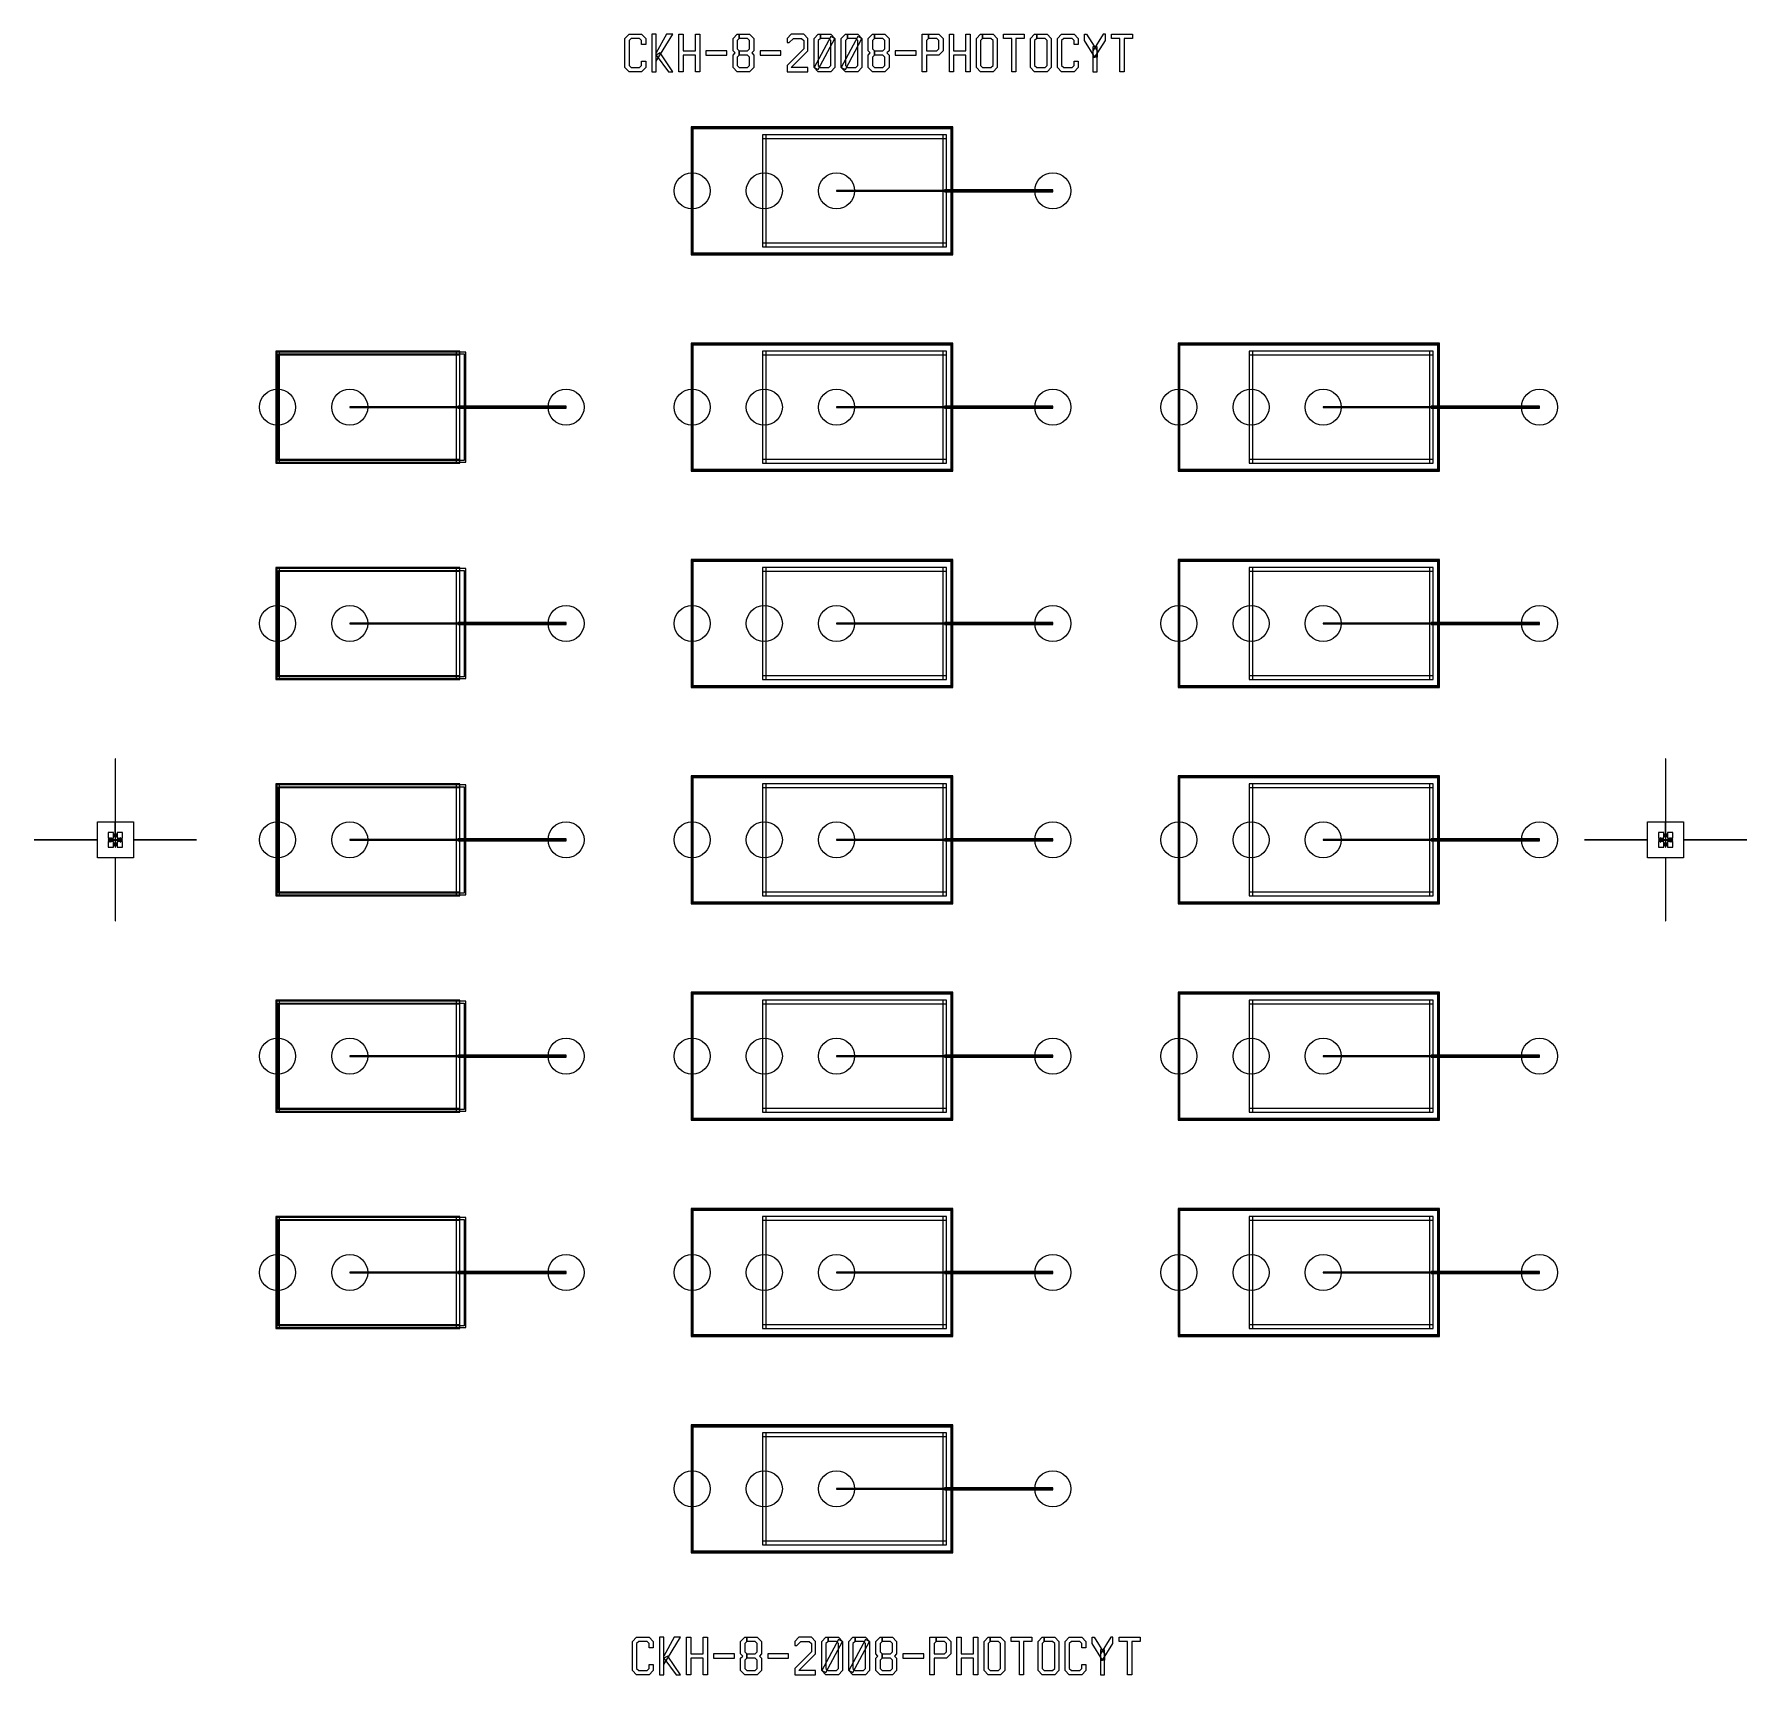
# Model space of a CAD drawing. Extents: x -47500 to 47500, y -46311 to 44686.
import ezdxf

# ---------------------------------------------------------------- set-up
doc = ezdxf.new("R2010")
doc.units = 0
doc.layers.get('0').update_dxf_attribs({"linetype": 'CONTINUOUS'})
doc.layers.add('Metal1', color=160, linetype='CONTINUOUS')
doc.layers.add('Poly', color=20, linetype='CONTINUOUS')

# ---------------------------------------------------------------- blocks, each defined once
blk = doc.blocks.new('polymark')
at = {"layer": 'Metal1'}
blk.add_lwpolyline([(-10, 400), (-10, 1000), (1000, 1000), (1000, -1000), (-1000, -1000), (-1000, 1000), (-10, 1000), (-10, 310), (-120, 310), (-120, 290), (-10, 290), (-10, 210), (-100, 210), (-100, 190), (-10, 190), (-10, 10), (-190, 10), (-190, 100), (-210, 100), (-210, 10), (-290, 10), (-290, 120), (-310, 120), (-310, 10), (-400, 10), (-400, -10), (-310, -10), (-310, -120), (-290, -120), (-290, -10), (-210, -10), (-210, -100), (-190, -100), (-190, -10), (-10, -10), (-10, -190), (-100, -190), (-100, -210), (-10, -210), (-10, -290), (-120, -290), (-120, -310), (-10, -310), (-10, -400), (10, -400), (10, -310), (120, -310), (120, -290), (10, -290), (10, -210), (100, -210), (100, -190), (10, -190), (10, -10), (190, -10), (190, -100), (210, -100), (210, -10), (290, -10), (290, -120), (310, -120), (310, -10), (400, -10), (400, 10), (310, 10), (310, 120), (290, 120), (290, 10), (210, 10), (210, 100), (190, 100), (190, 10), (10, 10), (10, 190), (100, 190), (100, 210), (10, 210), (10, 290), (120, 290), (120, 310), (10, 310), (10, 400)], close=True, dxfattribs=at)
blk.add_lwpolyline([(-10, 400), (-10, 1000), (1000, 1000), (1000, -1000), (-1000, -1000), (-1000, 1000), (-10, 1000), (-10, 310), (-120, 310), (-120, 290), (-10, 290), (-10, 210), (-100, 210), (-100, 190), (-10, 190), (-10, 10), (-190, 10), (-190, 100), (-210, 100), (-210, 10), (-290, 10), (-290, 120), (-310, 120), (-310, 10), (-400, 10), (-400, -10), (-310, -10), (-310, -120), (-290, -120), (-290, -10), (-210, -10), (-210, -100), (-190, -100), (-190, -10), (-10, -10), (-10, -190), (-100, -190), (-100, -210), (-10, -210), (-10, -290), (-120, -290), (-120, -310), (-10, -310), (-10, -400), (10, -400), (10, -310), (120, -310), (120, -290), (10, -290), (10, -210), (100, -210), (100, -190), (10, -190), (10, -10), (190, -10), (190, -100), (210, -100), (210, -10), (290, -10), (290, -120), (310, -120), (310, -10), (400, -10), (400, 10), (310, 10), (310, 120), (290, 120), (290, 10), (210, 10), (210, 100), (190, 100), (190, 10), (10, 10), (10, 190), (100, 190), (100, 210), (10, 210), (10, 290), (120, 290), (120, 310), (10, 310), (10, 400)], close=True, dxfattribs=at)
blk = doc.blocks.new('almark')
at = {"layer": 'Poly'}
for points in [[(-5, 1000), (5, 1000), (5, 4500), (-5, 4500)], [(-4500, -5), (-1000, -5), (-1000, 5), (-4500, 5)], [(-4500, -5), (-1000, -5), (-1000, 5), (-4500, 5)], [(-400, 100), (-100, 100), (-100, 400), (-400, 400)], [(100, 100), (400, 100), (400, 400), (100, 400)], [(1000, -5), (4500, -5), (4500, 5), (1000, 5)], [(-400, -400), (-100, -400), (-100, -100), (-400, -100)], [(100, -400), (400, -400), (400, -100), (100, -100)], [(-5, -4500), (5, -4500), (5, -1000), (-5, -1000)]]:
    blk.add_lwpolyline(points, close=True, dxfattribs=at)
blk.add_blockref('polymark', (0, 0))
blk = doc.blocks.new('2InputPhotoCytoCellNoElect')
at = {"layer": 'Metal1'}
for points in [[(-10100, -3100), (-9900, -3100), (-9900, 3100), (-10100, 3100)], [(-10100, 2900), (100, 2900), (100, 3100), (-10100, 3100)], [(-100, -3100), (100, -3100), (100, 3100), (-100, 3100)], [(0, -50), (700, -50), (700, 50), (0, 50)], [(-10100, -3100), (100, -3100), (100, -2900), (-10100, -2900)]]:
    blk.add_lwpolyline(points, close=True, dxfattribs=at)
for centre in [(-10000, 0), (-6000, 0)]:
    blk.add_circle(centre, 1000, dxfattribs=at)
at = {"layer": 'Poly'}
for points in [[(-10050, 0), (-10050, -3050), (450, -3050), (450, 3050), (-10050, 3050), (-10050, 0), (-9950, 0), (-9950, 2950), (350, 2950), (350, -2950), (-9950, -2950), (-9950, 0)], [(-6000, -25), (6000, -25), (6000, 25), (-6000, 25)], [(6000, 50), (5, 50), (5, -50), (6000, -50)]]:
    blk.add_lwpolyline(points, close=True, dxfattribs=at)
for centre in [(-6000, 0), (6000, 0)]:
    blk.add_circle(centre, 1000, dxfattribs=at)
blk = doc.blocks.new('PhotothermalCytoCellNoElect')
at = {"layer": 'Metal1'}
for points in [[(-10100, -3100), (-9900, -3100), (-9900, 3100), (-10100, 3100)], [(-10100, 2900), (100, 2900), (100, 3100), (-10100, 3100)], [(-100, -3100), (100, -3100), (100, 3100), (-100, 3100)], [(0, -50), (700, -50), (700, 50), (0, 50)], [(-10100, -3100), (100, -3100), (100, -2900), (-10100, -2900)]]:
    blk.add_lwpolyline(points, close=True, dxfattribs=at)
for centre in [(-14000, 0), (-10000, 0), (-6000, 0)]:
    blk.add_circle(centre, 1000, dxfattribs=at)
at = {"layer": 'Poly'}
for points in [[(350, 0), (350, -3450), (-13950, -3450), (-13950, 3450), (350, 3450), (350, 0), (450, 0), (450, 3550), (-14050, 3550), (-14050, -3550), (450, -3550), (450, 0)], [(-13975, -3525), (-13975, 3475), (375, 3475), (375, -3475), (-14025, -3475), (-14025, -3525), (425, -3525), (425, 3525), (-14025, 3525), (-14025, -3525)], [(-6000, -25), (6000, -25), (6000, 25), (-6000, 25)], [(6000, 50), (5, 50), (5, -50), (6000, -50)]]:
    blk.add_lwpolyline(points, close=True, dxfattribs=at)
for centre in [(-6000, 0), (6000, 0)]:
    blk.add_circle(centre, 1000, dxfattribs=at)

msp = doc.modelspace()

# ---------------------------------------------------------------- linework, layer by layer
at = {"layer": 'Metal1'}
for points in [[(-14312.365, -44464.558), (-14081.596, -44233.788), (-13389.288, -44233.788), (-13158.519, -44464.558), (-13158.519, -44810.712), (-13389.288, -44810.712), (-13389.288, -44579.942), (-13504.673, -44464.558), (-13966.212, -44464.558), (-14081.596, -44579.942), (-14081.596, -45964.558), (-13966.212, -46079.942), (-13504.673, -46079.942), (-13389.288, -45964.558), (-13389.288, -45733.788), (-13158.519, -45733.788), (-13158.519, -46079.942), (-13389.288, -46310.712), (-14081.596, -46310.712), (-14312.365, -46079.942)], [(-12812.365, -46310.712), (-12581.596, -46310.712), (-12581.596, -45733.788), (-11658.519, -44233.788), (-12004.673, -44233.788), (-12581.596, -45272.25), (-12581.596, -44233.788), (-12812.365, -44233.788)], [(-12812.365, -46310.712), (-12581.596, -46310.712), (-12581.596, -44233.788), (-12812.365, -44233.788)], [(-11312.365, -44233.788), (-11081.596, -44233.788), (-11081.596, -45156.865), (-10389.288, -45156.865), (-10389.288, -44233.788), (-10158.519, -44233.788), (-10158.519, -46310.712), (-10389.288, -46310.712), (-10389.288, -45387.635), (-11081.596, -45387.635), (-11081.596, -46310.712), (-11312.365, -46310.712)], [(-8312.365, -44464.558), (-8081.596, -44233.788), (-7966.212, -44233.788), (-7966.212, -44464.558), (-8081.596, -44579.942), (-8081.596, -45041.481), (-7966.212, -45156.865), (-7966.212, -45387.635), (-8081.596, -45503.019), (-8081.596, -45964.558), (-7966.212, -46079.942), (-7504.673, -46079.942), (-7389.288, -45964.558), (-7389.288, -45503.019), (-7504.673, -45387.635), (-7966.212, -45387.635), (-7966.212, -45156.865), (-7504.673, -45156.865), (-7389.288, -45041.481), (-7389.288, -44579.942), (-7504.673, -44464.558), (-7966.212, -44464.558), (-7966.212, -44233.788), (-7389.288, -44233.788), (-7158.519, -44464.558), (-7158.519, -45156.865), (-7273.904, -45272.25), (-7158.519, -45387.635), (-7158.519, -46079.942), (-7389.288, -46310.712), (-8081.596, -46310.712), (-8312.365, -46079.942), (-8312.365, -45387.635), (-8196.981, -45272.25), (-8312.365, -45156.865)], [(-5196.981, -44695.327), (-4966.212, -44464.558), (-4504.673, -44464.558), (-4389.288, -44579.942), (-4389.288, -45041.481), (-5312.365, -45964.558), (-5312.365, -46310.712), (-4158.519, -46310.712), (-4158.519, -46079.942), (-5081.596, -46079.942), (-4158.519, -45156.865), (-4158.519, -44464.558), (-4389.288, -44233.788), (-5081.596, -44233.788), (-5312.365, -44464.558), (-5312.365, -44695.327)], [(-3812.365, -44464.558), (-3581.596, -44233.788), (-3466.212, -44233.788), (-3466.212, -44464.558), (-3581.596, -44579.942), (-3581.596, -45964.558), (-3466.212, -46079.942), (-3004.673, -46079.942), (-2889.288, -45964.558), (-2889.288, -44579.942), (-3004.673, -44464.558), (-3466.212, -44464.558), (-3466.212, -44233.788), (-2889.288, -44233.788), (-2658.519, -44464.558), (-2658.519, -46079.942), (-2889.288, -46310.712), (-3581.596, -46310.712), (-3812.365, -46079.942)], [(-3581.596, -46195.327), (-2658.519, -44464.558), (-2889.288, -44349.173), (-3812.365, -46079.942)], [(-2312.365, -44464.558), (-2081.596, -44233.788), (-1966.212, -44233.788), (-1966.212, -44464.558), (-2081.596, -44579.942), (-2081.596, -45964.558), (-1966.212, -46079.942), (-1504.673, -46079.942), (-1389.288, -45964.558), (-1389.288, -44579.942), (-1504.673, -44464.558), (-1966.212, -44464.558), (-1966.212, -44233.788), (-1389.288, -44233.788), (-1158.519, -44464.558), (-1158.519, -46079.942), (-1389.288, -46310.712), (-2081.596, -46310.712), (-2312.365, -46079.942)], [(-2081.596, -46195.327), (-1158.519, -44464.558), (-1389.288, -44349.173), (-2312.365, -46079.942)], [(-812.365, -44464.558), (-581.596, -44233.788), (-466.212, -44233.788), (-466.212, -44464.558), (-581.596, -44579.942), (-581.596, -45041.481), (-466.212, -45156.865), (-466.212, -45387.635), (-581.596, -45503.019), (-581.596, -45964.558), (-466.212, -46079.942), (-4.673, -46079.942), (110.712, -45964.558), (110.712, -45503.019), (-4.673, -45387.635), (-466.212, -45387.635), (-466.212, -45156.865), (-4.673, -45156.865), (110.712, -45041.481), (110.712, -44579.942), (-4.673, -44464.558), (-466.212, -44464.558), (-466.212, -44233.788), (110.712, -44233.788), (341.481, -44464.558), (341.481, -45156.865), (226.096, -45272.25), (341.481, -45387.635), (341.481, -46079.942), (110.712, -46310.712), (-581.596, -46310.712), (-812.365, -46079.942), (-812.365, -45387.635), (-696.981, -45272.25), (-812.365, -45156.865)], [(2187.635, -44233.788), (2533.788, -44233.788), (2533.788, -44464.558), (2418.404, -44579.942), (2418.404, -45156.865), (2995.327, -45156.865), (3110.712, -45041.481), (3110.712, -44579.942), (2995.327, -44464.558), (2533.788, -44464.558), (2533.788, -44233.788), (3110.712, -44233.788), (3341.481, -44464.558), (3341.481, -45156.865), (3110.712, -45387.635), (2418.404, -45387.635), (2418.404, -46310.712), (2187.635, -46310.712)], [(3687.635, -44233.788), (3918.404, -44233.788), (3918.404, -45156.865), (4610.712, -45156.865), (4610.712, -44233.788), (4841.481, -44233.788), (4841.481, -46310.712), (4610.712, -46310.712), (4610.712, -45387.635), (3918.404, -45387.635), (3918.404, -46310.712), (3687.635, -46310.712)], [(5187.635, -44464.558), (5418.404, -44233.788), (5533.788, -44233.788), (5533.788, -44464.558), (5418.404, -44579.942), (5418.404, -45964.558), (5533.788, -46079.942), (5995.327, -46079.942), (6110.712, -45964.558), (6110.712, -44579.942), (5995.327, -44464.558), (5533.788, -44464.558), (5533.788, -44233.788), (6110.712, -44233.788), (6341.481, -44464.558), (6341.481, -46079.942), (6110.712, -46310.712), (5418.404, -46310.712), (5187.635, -46079.942)], [(6687.635, -44233.788), (7841.481, -44233.788), (7841.481, -44464.558), (7379.942, -44464.558), (7379.942, -46310.712), (7149.173, -46310.712), (7149.173, -44464.558), (6687.635, -44464.558)], [(8187.635, -44464.558), (8418.404, -44233.788), (8533.788, -44233.788), (8533.788, -44464.558), (8418.404, -44579.942), (8418.404, -45964.558), (8533.788, -46079.942), (8995.327, -46079.942), (9110.712, -45964.558), (9110.712, -44579.942), (8995.327, -44464.558), (8533.788, -44464.558), (8533.788, -44233.788), (9110.712, -44233.788), (9341.481, -44464.558), (9341.481, -46079.942), (9110.712, -46310.712), (8418.404, -46310.712), (8187.635, -46079.942)], [(9687.635, -44464.558), (9918.404, -44233.788), (10610.712, -44233.788), (10841.481, -44464.558), (10841.481, -44810.712), (10610.712, -44810.712), (10610.712, -44579.942), (10495.327, -44464.558), (10033.788, -44464.558), (9918.404, -44579.942), (9918.404, -45964.558), (10033.788, -46079.942), (10495.327, -46079.942), (10610.712, -45964.558), (10610.712, -45733.788), (10841.481, -45733.788), (10841.481, -46079.942), (10610.712, -46310.712), (9918.404, -46310.712), (9687.635, -46079.942)], [(11303.019, -44233.788), (11879.942, -45156.865), (11879.942, -45503.019), (11764.558, -45503.019), (11187.635, -44579.942), (11187.635, -44233.788)], [(12226.096, -44233.788), (11649.173, -45156.865), (11649.173, -45503.019), (11764.558, -45503.019), (12341.481, -44579.942), (12341.481, -44233.788)], [(12687.635, -44233.788), (13841.481, -44233.788), (13841.481, -44464.558), (13379.942, -44464.558), (13379.942, -46310.712), (13149.173, -46310.712), (13149.173, -44464.558), (12687.635, -44464.558)], [(-12581.596, -45387.635), (-11889.288, -46310.712), (-11658.519, -46310.712), (-12350.827, -45272.25)], [(-9812.365, -45387.635), (-8658.519, -45387.635), (-8658.519, -45156.865), (-9812.365, -45156.865)], [(-6812.365, -45387.635), (-5658.519, -45387.635), (-5658.519, -45156.865), (-6812.365, -45156.865)], [(687.635, -45387.635), (1841.481, -45387.635), (1841.481, -45156.865), (687.635, -45156.865)], [(11649.173, -46310.712), (11879.942, -46310.712), (11879.942, -44926.096), (11649.173, -44926.096)]]:
    msp.add_lwpolyline(points, close=True, dxfattribs=at)
at = {"layer": 'Poly'}
for points in [[(-14735.815, 44455.142), (-14505.046, 44685.912), (-13812.738, 44685.912), (-13581.969, 44455.142), (-13581.969, 44108.988), (-13812.738, 44108.988), (-13812.738, 44339.758), (-13928.123, 44455.142), (-14389.662, 44455.142), (-14505.046, 44339.758), (-14505.046, 42955.142), (-14389.662, 42839.758), (-13928.123, 42839.758), (-13812.738, 42955.142), (-13812.738, 43185.912), (-13581.969, 43185.912), (-13581.969, 42839.758), (-13812.738, 42608.988), (-14505.046, 42608.988), (-14735.815, 42839.758)], [(-13235.815, 42608.988), (-13005.046, 42608.988), (-13005.046, 43185.912), (-12081.969, 44685.912), (-12428.123, 44685.912), (-13005.046, 43647.45), (-13005.046, 44685.912), (-13235.815, 44685.912)], [(-13235.815, 42608.988), (-13005.046, 42608.988), (-13005.046, 44685.912), (-13235.815, 44685.912)], [(-11735.815, 44685.912), (-11505.046, 44685.912), (-11505.046, 43762.835), (-10812.738, 43762.835), (-10812.738, 44685.912), (-10581.969, 44685.912), (-10581.969, 42608.988), (-10812.738, 42608.988), (-10812.738, 43532.065), (-11505.046, 43532.065), (-11505.046, 42608.988), (-11735.815, 42608.988)], [(-8735.815, 44455.142), (-8505.046, 44685.912), (-8389.662, 44685.912), (-8389.662, 44455.142), (-8505.046, 44339.758), (-8505.046, 43878.219), (-8389.662, 43762.835), (-8389.662, 43532.065), (-8505.046, 43416.681), (-8505.046, 42955.142), (-8389.662, 42839.758), (-7928.123, 42839.758), (-7812.738, 42955.142), (-7812.738, 43416.681), (-7928.123, 43532.065), (-8389.662, 43532.065), (-8389.662, 43762.835), (-7928.123, 43762.835), (-7812.738, 43878.219), (-7812.738, 44339.758), (-7928.123, 44455.142), (-8389.662, 44455.142), (-8389.662, 44685.912), (-7812.738, 44685.912), (-7581.969, 44455.142), (-7581.969, 43762.835), (-7697.354, 43647.45), (-7581.969, 43532.065), (-7581.969, 42839.758), (-7812.738, 42608.988), (-8505.046, 42608.988), (-8735.815, 42839.758), (-8735.815, 43532.065), (-8620.431, 43647.45), (-8735.815, 43762.835)], [(-5620.431, 44224.373), (-5389.662, 44455.142), (-4928.123, 44455.142), (-4812.738, 44339.758), (-4812.738, 43878.219), (-5735.815, 42955.142), (-5735.815, 42608.988), (-4581.969, 42608.988), (-4581.969, 42839.758), (-5505.046, 42839.758), (-4581.969, 43762.835), (-4581.969, 44455.142), (-4812.738, 44685.912), (-5505.046, 44685.912), (-5735.815, 44455.142), (-5735.815, 44224.373)], [(-4235.815, 44455.142), (-4005.046, 44685.912), (-3889.662, 44685.912), (-3889.662, 44455.142), (-4005.046, 44339.758), (-4005.046, 42955.142), (-3889.662, 42839.758), (-3428.123, 42839.758), (-3312.738, 42955.142), (-3312.738, 44339.758), (-3428.123, 44455.142), (-3889.662, 44455.142), (-3889.662, 44685.912), (-3312.738, 44685.912), (-3081.969, 44455.142), (-3081.969, 42839.758), (-3312.738, 42608.988), (-4005.046, 42608.988), (-4235.815, 42839.758)], [(-2735.815, 44455.142), (-2505.046, 44685.912), (-2389.662, 44685.912), (-2389.662, 44455.142), (-2505.046, 44339.758), (-2505.046, 42955.142), (-2389.662, 42839.758), (-1928.123, 42839.758), (-1812.738, 42955.142), (-1812.738, 44339.758), (-1928.123, 44455.142), (-2389.662, 44455.142), (-2389.662, 44685.912), (-1812.738, 44685.912), (-1581.969, 44455.142), (-1581.969, 42839.758), (-1812.738, 42608.988), (-2505.046, 42608.988), (-2735.815, 42839.758)], [(-1235.815, 44455.142), (-1005.046, 44685.912), (-889.662, 44685.912), (-889.662, 44455.142), (-1005.046, 44339.758), (-1005.046, 43878.219), (-889.662, 43762.835), (-889.662, 43532.065), (-1005.046, 43416.681), (-1005.046, 42955.142), (-889.662, 42839.758), (-428.123, 42839.758), (-312.738, 42955.142), (-312.738, 43416.681), (-428.123, 43532.065), (-889.662, 43532.065), (-889.662, 43762.835), (-428.123, 43762.835), (-312.738, 43878.219), (-312.738, 44339.758), (-428.123, 44455.142), (-889.662, 44455.142), (-889.662, 44685.912), (-312.738, 44685.912), (-81.969, 44455.142), (-81.969, 43762.835), (-197.354, 43647.45), (-81.969, 43532.065), (-81.969, 42839.758), (-312.738, 42608.988), (-1005.046, 42608.988), (-1235.815, 42839.758), (-1235.815, 43532.065), (-1120.431, 43647.45), (-1235.815, 43762.835)], [(1764.185, 44685.912), (2110.338, 44685.912), (2110.338, 44455.142), (1994.954, 44339.758), (1994.954, 43762.835), (2571.877, 43762.835), (2687.262, 43878.219), (2687.262, 44339.758), (2571.877, 44455.142), (2110.338, 44455.142), (2110.338, 44685.912), (2687.262, 44685.912), (2918.031, 44455.142), (2918.031, 43762.835), (2687.262, 43532.065), (1994.954, 43532.065), (1994.954, 42608.988), (1764.185, 42608.988)], [(3264.185, 44685.912), (3494.954, 44685.912), (3494.954, 43762.835), (4187.262, 43762.835), (4187.262, 44685.912), (4418.031, 44685.912), (4418.031, 42608.988), (4187.262, 42608.988), (4187.262, 43532.065), (3494.954, 43532.065), (3494.954, 42608.988), (3264.185, 42608.988)], [(4764.185, 44455.142), (4994.954, 44685.912), (5110.338, 44685.912), (5110.338, 44455.142), (4994.954, 44339.758), (4994.954, 42955.142), (5110.338, 42839.758), (5571.877, 42839.758), (5687.262, 42955.142), (5687.262, 44339.758), (5571.877, 44455.142), (5110.338, 44455.142), (5110.338, 44685.912), (5687.262, 44685.912), (5918.031, 44455.142), (5918.031, 42839.758), (5687.262, 42608.988), (4994.954, 42608.988), (4764.185, 42839.758)], [(6264.185, 44685.912), (7418.031, 44685.912), (7418.031, 44455.142), (6956.492, 44455.142), (6956.492, 42608.988), (6725.723, 42608.988), (6725.723, 44455.142), (6264.185, 44455.142)], [(7764.185, 44455.142), (7994.954, 44685.912), (8110.338, 44685.912), (8110.338, 44455.142), (7994.954, 44339.758), (7994.954, 42955.142), (8110.338, 42839.758), (8571.877, 42839.758), (8687.262, 42955.142), (8687.262, 44339.758), (8571.877, 44455.142), (8110.338, 44455.142), (8110.338, 44685.912), (8687.262, 44685.912), (8918.031, 44455.142), (8918.031, 42839.758), (8687.262, 42608.988), (7994.954, 42608.988), (7764.185, 42839.758)], [(9264.185, 44455.142), (9494.954, 44685.912), (10187.262, 44685.912), (10418.031, 44455.142), (10418.031, 44108.988), (10187.262, 44108.988), (10187.262, 44339.758), (10071.877, 44455.142), (9610.338, 44455.142), (9494.954, 44339.758), (9494.954, 42955.142), (9610.338, 42839.758), (10071.877, 42839.758), (10187.262, 42955.142), (10187.262, 43185.912), (10418.031, 43185.912), (10418.031, 42839.758), (10187.262, 42608.988), (9494.954, 42608.988), (9264.185, 42839.758)], [(10879.569, 44685.912), (11456.492, 43762.835), (11456.492, 43416.681), (11341.108, 43416.681), (10764.185, 44339.758), (10764.185, 44685.912)], [(11802.646, 44685.912), (11225.723, 43762.835), (11225.723, 43416.681), (11341.108, 43416.681), (11918.031, 44339.758), (11918.031, 44685.912)], [(12264.185, 44685.912), (13418.031, 44685.912), (13418.031, 44455.142), (12956.492, 44455.142), (12956.492, 42608.988), (12725.723, 42608.988), (12725.723, 44455.142), (12264.185, 44455.142)], [(-10235.815, 43532.065), (-9081.969, 43532.065), (-9081.969, 43762.835), (-10235.815, 43762.835)], [(-7235.815, 43532.065), (-6081.969, 43532.065), (-6081.969, 43762.835), (-7235.815, 43762.835)], [(-4005.046, 42724.373), (-3081.969, 44455.142), (-3312.738, 44570.527), (-4235.815, 42839.758)], [(-2505.046, 42724.373), (-1581.969, 44455.142), (-1812.738, 44570.527), (-2735.815, 42839.758)], [(264.185, 43532.065), (1418.031, 43532.065), (1418.031, 43762.835), (264.185, 43762.835)], [(11225.723, 42608.988), (11456.492, 42608.988), (11456.492, 43993.604), (11225.723, 43993.604)], [(-13005.046, 43532.065), (-12312.738, 42608.988), (-12081.969, 42608.988), (-12774.277, 43647.45)]]:
    msp.add_lwpolyline(points, close=True, dxfattribs=at)

# ---------------------------------------------------------------- block references
for name, p in [('PhotothermalCytoCellNoElect', (3000, 36000)), ('PhotothermalCytoCellNoElect', (3000, 24000)), ('PhotothermalCytoCellNoElect', (30000, 24000)), ('2InputPhotoCytoCellNoElect', (-24000, 24000)), ('PhotothermalCytoCellNoElect', (3000, 12000)), ('PhotothermalCytoCellNoElect', (30000, 12000)), ('2InputPhotoCytoCellNoElect', (-24000, 12000)), ('2InputPhotoCytoCellNoElect', (-24000, 0)), ('PhotothermalCytoCellNoElect', (3000, 0)), ('PhotothermalCytoCellNoElect', (30000, 0)), ('PhotothermalCytoCellNoElect', (3000, -12000)), ('PhotothermalCytoCellNoElect', (30000, -12000)), ('2InputPhotoCytoCellNoElect', (-24000, -12000)), ('2InputPhotoCytoCellNoElect', (-24000, -24000)), ('PhotothermalCytoCellNoElect', (3000, -24000)), ('PhotothermalCytoCellNoElect', (30000, -24000)), ('PhotothermalCytoCellNoElect', (3000, -36000))]:
    msp.add_blockref(name, p)
at = {"row_count": 1, "column_count": 2, "row_spacing": 0, "column_spacing": 86000}
msp.add_blockref('almark', (-43000, 0), dxfattribs=at)

doc.saveas('drawing.dxf')
